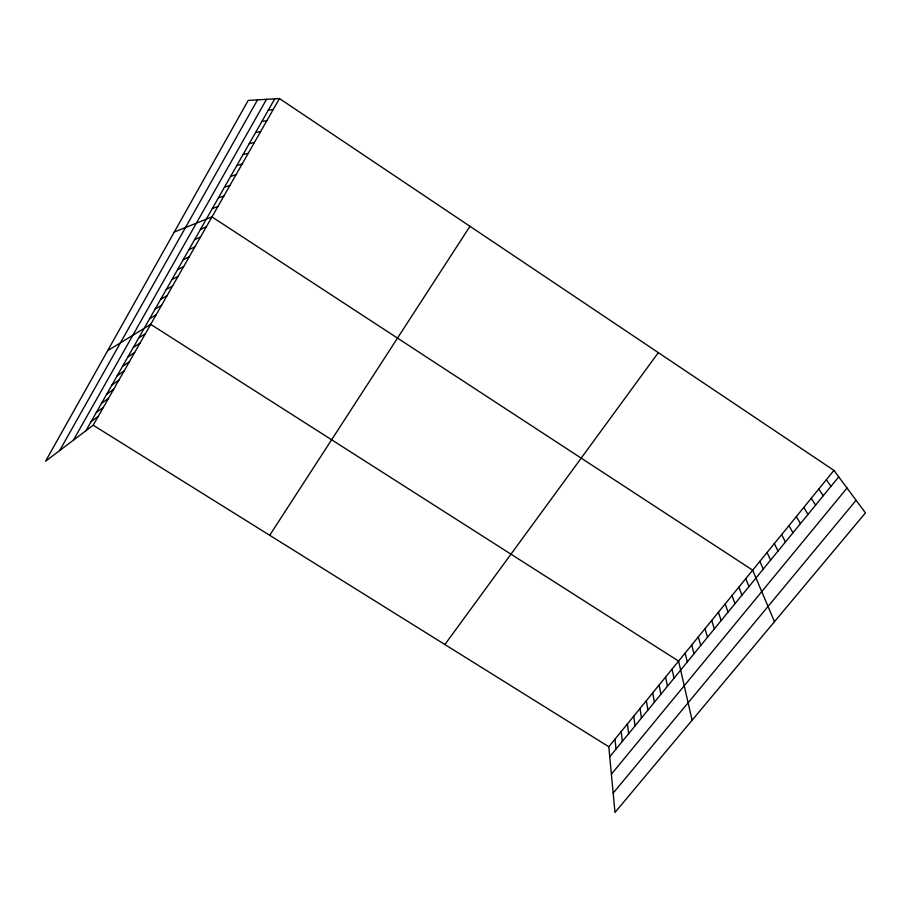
<?xml version="1.0" encoding="UTF-8"?>
<svg xmlns="http://www.w3.org/2000/svg" width="911" height="911" viewBox="0 0 911 911"><rect width="100%" height="100%" fill="white"/><g stroke="black" fill="none" stroke-linecap="round" stroke-linejoin="round"><path stroke-width="1.37" d="M59.648 450.581L257.517 99.868M73.358 440.218L266.536 99.322M85.941 430.698L274.758 98.832M279.461 98.547L248.191 100.426L45.55 461.239L93.184 425.221L279.461 98.547L833.952 470.406L865.45 512.882L614.993 812.453L608.81 746.758L833.952 470.406M269.702 535.292L469.962 226.315M444.887 644.532L658.334 352.637M609.755 756.779L838.724 476.84M611.395 774.191L847.036 488.045M613.171 793.094L856.101 500.287M91.089 421.656L98.263 416.316M96.259 412.569L103.376 407.354M101.463 403.425L108.511 398.335M106.701 394.224L113.681 389.27M111.962 384.977L118.885 380.16M117.246 375.674L124.112 370.993M122.575 366.324L129.362 361.769M127.927 356.907L134.657 352.5M133.313 347.444L139.975 343.174M138.734 337.924L145.316 333.79M107.646 350.678L150.702 324.362L678.593 661.101L692.098 720.214M149.655 318.713L156.111 314.876M155.166 309.023L161.554 305.333M160.712 299.275L167.02 295.733M166.292 289.47L172.532 286.077M171.906 279.609L178.066 276.375M177.554 269.69L183.635 266.604M183.225 259.715L189.237 256.777M188.941 249.671L194.874 246.892M194.692 239.57L200.545 236.951M200.466 229.401L206.25 226.953M174.274 232.043L211.978 216.898L752.68 570.172L774.475 621.689M212.32 208.585L217.923 206.467M218.389 197.915L223.912 195.979M224.493 187.188L229.925 185.423M230.631 176.392L235.983 174.798M236.814 165.517L242.087 164.105M243.043 154.585L248.213 153.355M249.307 143.574L254.385 142.526M255.604 132.494L260.603 131.639M261.947 121.345L266.843 120.685M268.335 110.129L273.141 109.65M93.184 425.221L608.81 746.758M826.345 479.744L830.969 486.315M818.773 489.036L823.271 495.732M811.257 498.26L815.607 505.093M803.787 507.438L808 514.396M796.351 516.56L800.439 523.643M788.972 525.624L792.923 532.833M781.627 534.632L785.441 541.977M774.327 543.594L778.017 551.064M767.062 552.51L770.626 560.094M759.854 561.358L763.281 569.068M745.756 578.667L748.944 586.604M738.867 587.117L741.941 595.168M732.023 595.521L734.972 603.686M725.213 603.879L728.048 612.146M718.437 612.192L721.159 620.573M711.707 620.459L714.315 628.943M705.012 628.67L707.505 637.267M698.35 636.846L700.73 645.546M691.722 644.977L694 653.779M685.14 653.062L687.304 661.967M672.067 669.107L674.026 678.205M665.588 677.055L667.433 686.256M659.143 684.97L660.885 694.262M652.731 692.838L654.371 702.233M646.355 700.661L647.892 710.147M640.023 708.451L641.446 718.027M633.714 716.194L635.047 725.862M627.44 723.892L628.67 733.651M621.2 731.556L622.327 741.406M614.982 739.174L616.03 749.115"/></g></svg>
